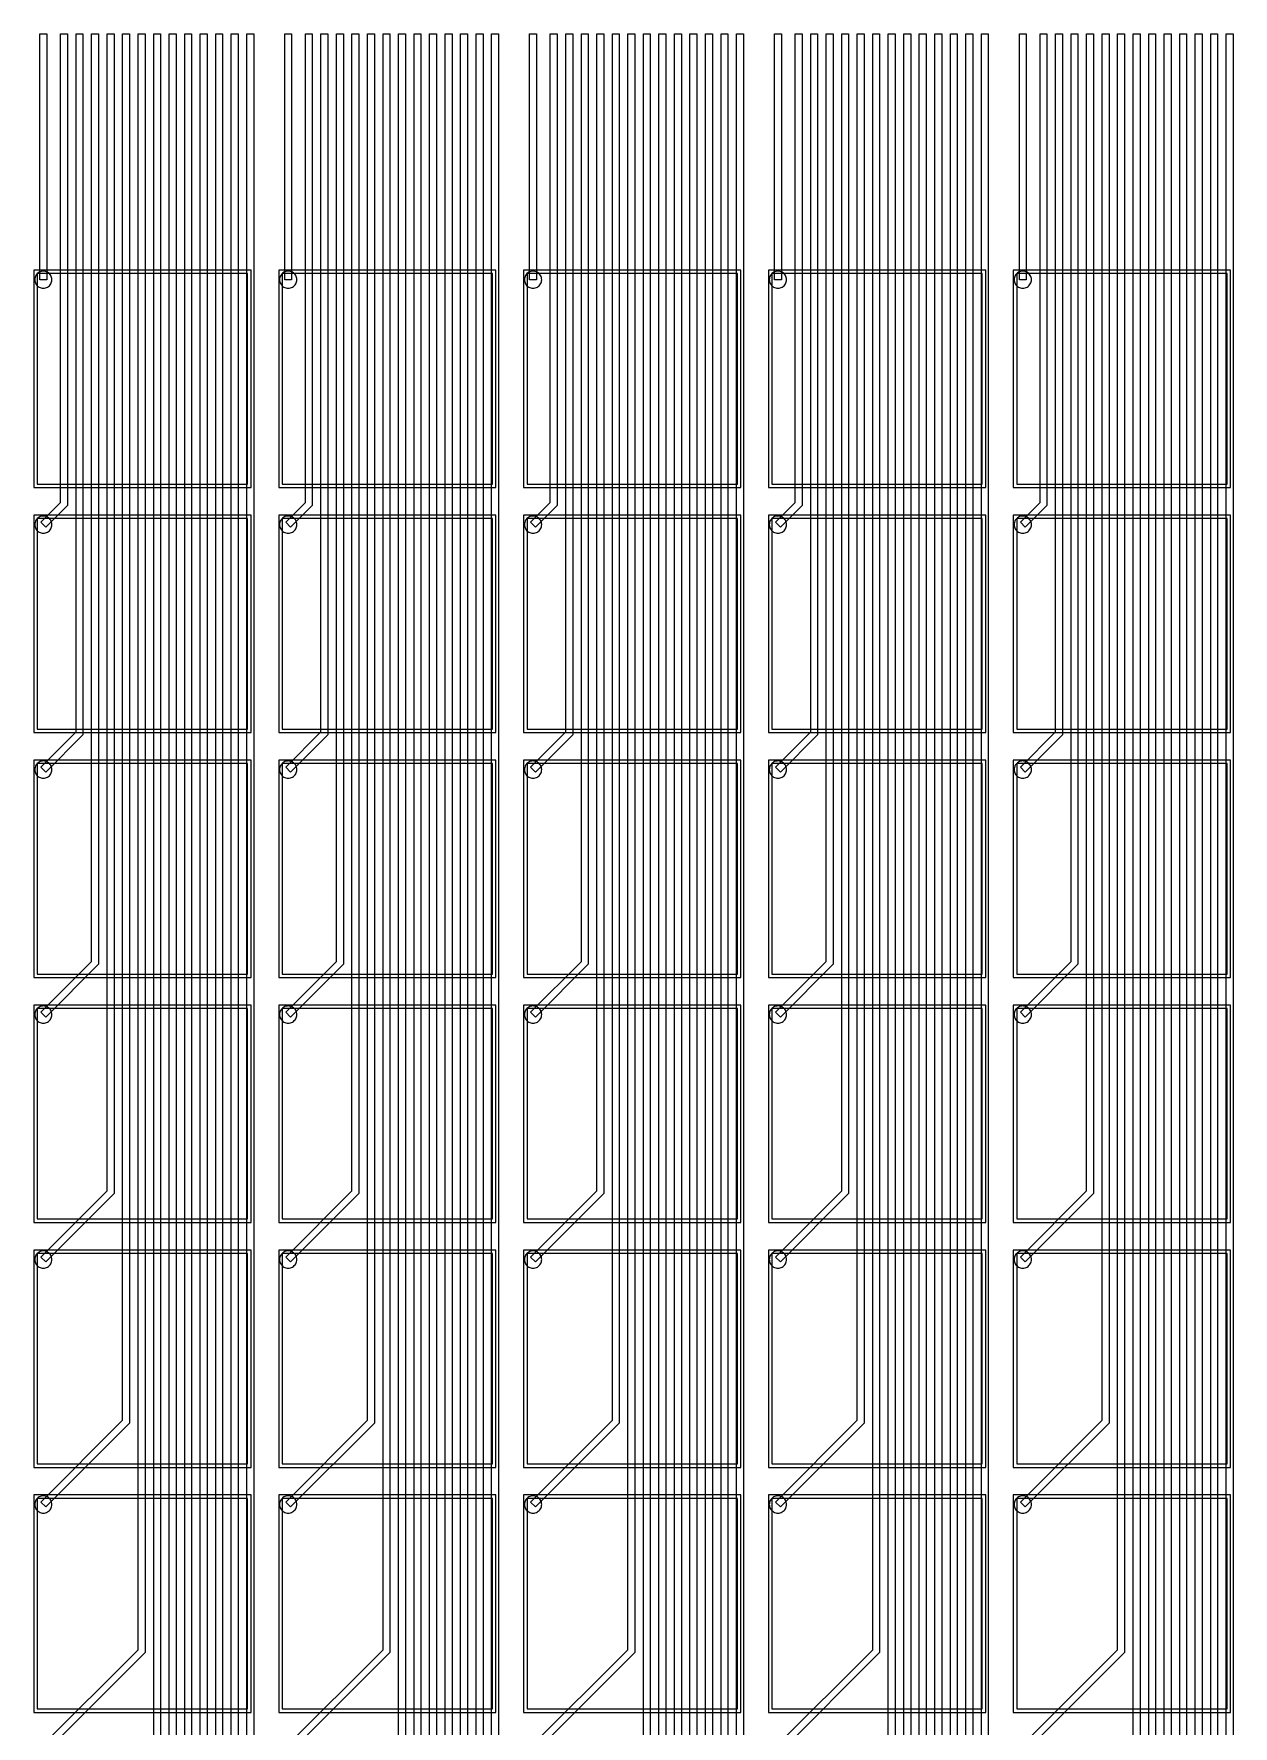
# Model space of a CAD drawing. Header units: metres. Extents: x -1210 to 4965, y 111 to 1966.
# Drawn here: x 355 to 702.8, y 1175 to 1665.5 of the extents above; entities that cross this region are included whole.
import ezdxf

# ---------------------------------------------------------------- set-up
doc = ezdxf.new("R2010")
doc.units = ezdxf.units.M
for name, color, linetype in [('Etching', 1, 'CONTINUOUS'), ('EtchingPad', 2, 'CONTINUOUS'), ('Metal1', 4, 'CONTINUOUS'), ('Metal2', 3, 'CONTINUOUS')]:
    doc.layers.add(name, color=color, linetype=linetype)

msp = doc.modelspace()

# ---------------------------------------------------------------- linework, layer by layer
at = {"layer": 'Etching'}
for points in [[(360.25, 1594.25), (360.23, 1594.58), (360.16, 1594.9), (360.06, 1595.21), (359.92, 1595.5), (359.73, 1595.77), (359.52, 1596.02), (359.27, 1596.23), (359, 1596.42), (358.71, 1596.56), (358.4, 1596.66), (358.08, 1596.73), (357.75, 1596.75), (357.42, 1596.73), (357.1, 1596.66), (356.79, 1596.56), (356.5, 1596.42), (356.23, 1596.23), (355.98, 1596.02), (355.77, 1595.77), (355.58, 1595.5), (355.44, 1595.21), (355.34, 1594.9), (355.27, 1594.58), (355.25, 1594.25), (355.27, 1593.92), (355.34, 1593.6), (355.44, 1593.29), (355.58, 1593), (355.77, 1592.73), (355.98, 1592.48), (356.23, 1592.27), (356.5, 1592.08), (356.79, 1591.94), (357.1, 1591.84), (357.42, 1591.77), (357.75, 1591.75), (358.08, 1591.77), (358.4, 1591.84), (358.71, 1591.94), (359, 1592.08), (359.27, 1592.27), (359.52, 1592.48), (359.73, 1592.73), (359.92, 1593), (360.06, 1593.29), (360.16, 1593.6), (360.23, 1593.92), (360.25, 1594.25)], [(431.25, 1594.25), (431.23, 1594.58), (431.16, 1594.9), (431.06, 1595.21), (430.92, 1595.5), (430.73, 1595.77), (430.52, 1596.02), (430.27, 1596.23), (430, 1596.42), (429.71, 1596.56), (429.4, 1596.66), (429.08, 1596.73), (428.75, 1596.75), (428.42, 1596.73), (428.1, 1596.66), (427.79, 1596.56), (427.5, 1596.42), (427.23, 1596.23), (426.98, 1596.02), (426.77, 1595.77), (426.58, 1595.5), (426.44, 1595.21), (426.34, 1594.9), (426.27, 1594.58), (426.25, 1594.25), (426.27, 1593.92), (426.34, 1593.6), (426.44, 1593.29), (426.58, 1593), (426.77, 1592.73), (426.98, 1592.48), (427.23, 1592.27), (427.5, 1592.08), (427.79, 1591.94), (428.1, 1591.84), (428.42, 1591.77), (428.75, 1591.75), (429.08, 1591.77), (429.4, 1591.84), (429.71, 1591.94), (430, 1592.08), (430.27, 1592.27), (430.52, 1592.48), (430.73, 1592.73), (430.92, 1593), (431.06, 1593.29), (431.16, 1593.6), (431.23, 1593.92), (431.25, 1594.25)], [(502.25, 1594.25), (502.23, 1594.58), (502.16, 1594.9), (502.06, 1595.21), (501.92, 1595.5), (501.73, 1595.77), (501.52, 1596.02), (501.27, 1596.23), (501, 1596.42), (500.71, 1596.56), (500.4, 1596.66), (500.08, 1596.73), (499.75, 1596.75), (499.42, 1596.73), (499.1, 1596.66), (498.79, 1596.56), (498.5, 1596.42), (498.23, 1596.23), (497.98, 1596.02), (497.77, 1595.77), (497.58, 1595.5), (497.44, 1595.21), (497.34, 1594.9), (497.27, 1594.58), (497.25, 1594.25), (497.27, 1593.92), (497.34, 1593.6), (497.44, 1593.29), (497.58, 1593), (497.77, 1592.73), (497.98, 1592.48), (498.23, 1592.27), (498.5, 1592.08), (498.79, 1591.94), (499.1, 1591.84), (499.42, 1591.77), (499.75, 1591.75), (500.08, 1591.77), (500.4, 1591.84), (500.71, 1591.94), (501, 1592.08), (501.27, 1592.27), (501.52, 1592.48), (501.73, 1592.73), (501.92, 1593), (502.06, 1593.29), (502.16, 1593.6), (502.23, 1593.92), (502.25, 1594.25)], [(573.25, 1594.25), (573.23, 1594.58), (573.16, 1594.9), (573.06, 1595.21), (572.92, 1595.5), (572.73, 1595.77), (572.52, 1596.02), (572.27, 1596.23), (572, 1596.42), (571.71, 1596.56), (571.4, 1596.66), (571.08, 1596.73), (570.75, 1596.75), (570.42, 1596.73), (570.1, 1596.66), (569.79, 1596.56), (569.5, 1596.42), (569.23, 1596.23), (568.98, 1596.02), (568.77, 1595.77), (568.58, 1595.5), (568.44, 1595.21), (568.34, 1594.9), (568.27, 1594.58), (568.25, 1594.25), (568.27, 1593.92), (568.34, 1593.6), (568.44, 1593.29), (568.58, 1593), (568.77, 1592.73), (568.98, 1592.48), (569.23, 1592.27), (569.5, 1592.08), (569.79, 1591.94), (570.1, 1591.84), (570.42, 1591.77), (570.75, 1591.75), (571.08, 1591.77), (571.4, 1591.84), (571.71, 1591.94), (572, 1592.08), (572.27, 1592.27), (572.52, 1592.48), (572.73, 1592.73), (572.92, 1593), (573.06, 1593.29), (573.16, 1593.6), (573.23, 1593.92), (573.25, 1594.25)], [(644.25, 1594.25), (644.23, 1594.58), (644.16, 1594.9), (644.06, 1595.21), (643.92, 1595.5), (643.73, 1595.77), (643.52, 1596.02), (643.27, 1596.23), (643, 1596.42), (642.71, 1596.56), (642.4, 1596.66), (642.08, 1596.73), (641.75, 1596.75), (641.42, 1596.73), (641.1, 1596.66), (640.79, 1596.56), (640.5, 1596.42), (640.23, 1596.23), (639.98, 1596.02), (639.77, 1595.77), (639.58, 1595.5), (639.44, 1595.21), (639.34, 1594.9), (639.27, 1594.58), (639.25, 1594.25), (639.27, 1593.92), (639.34, 1593.6), (639.44, 1593.29), (639.58, 1593), (639.77, 1592.73), (639.98, 1592.48), (640.23, 1592.27), (640.5, 1592.08), (640.79, 1591.94), (641.1, 1591.84), (641.42, 1591.77), (641.75, 1591.75), (642.08, 1591.77), (642.4, 1591.84), (642.71, 1591.94), (643, 1592.08), (643.27, 1592.27), (643.52, 1592.48), (643.73, 1592.73), (643.92, 1593), (644.06, 1593.29), (644.16, 1593.6), (644.23, 1593.92), (644.25, 1594.25)], [(360.25, 1523.25), (360.23, 1523.58), (360.16, 1523.9), (360.06, 1524.21), (359.92, 1524.5), (359.73, 1524.77), (359.52, 1525.02), (359.27, 1525.23), (359, 1525.42), (358.71, 1525.56), (358.4, 1525.66), (358.08, 1525.73), (357.75, 1525.75), (357.42, 1525.73), (357.1, 1525.66), (356.79, 1525.56), (356.5, 1525.42), (356.23, 1525.23), (355.98, 1525.02), (355.77, 1524.77), (355.58, 1524.5), (355.44, 1524.21), (355.34, 1523.9), (355.27, 1523.58), (355.25, 1523.25), (355.27, 1522.92), (355.34, 1522.6), (355.44, 1522.29), (355.58, 1522), (355.77, 1521.73), (355.98, 1521.48), (356.23, 1521.27), (356.5, 1521.08), (356.79, 1520.94), (357.1, 1520.84), (357.42, 1520.77), (357.75, 1520.75), (358.08, 1520.77), (358.4, 1520.84), (358.71, 1520.94), (359, 1521.08), (359.27, 1521.27), (359.52, 1521.48), (359.73, 1521.73), (359.92, 1522), (360.06, 1522.29), (360.16, 1522.6), (360.23, 1522.92), (360.25, 1523.25)], [(431.25, 1523.25), (431.23, 1523.58), (431.16, 1523.9), (431.06, 1524.21), (430.92, 1524.5), (430.73, 1524.77), (430.52, 1525.02), (430.27, 1525.23), (430, 1525.42), (429.71, 1525.56), (429.4, 1525.66), (429.08, 1525.73), (428.75, 1525.75), (428.42, 1525.73), (428.1, 1525.66), (427.79, 1525.56), (427.5, 1525.42), (427.23, 1525.23), (426.98, 1525.02), (426.77, 1524.77), (426.58, 1524.5), (426.44, 1524.21), (426.34, 1523.9), (426.27, 1523.58), (426.25, 1523.25), (426.27, 1522.92), (426.34, 1522.6), (426.44, 1522.29), (426.58, 1522), (426.77, 1521.73), (426.98, 1521.48), (427.23, 1521.27), (427.5, 1521.08), (427.79, 1520.94), (428.1, 1520.84), (428.42, 1520.77), (428.75, 1520.75), (429.08, 1520.77), (429.4, 1520.84), (429.71, 1520.94), (430, 1521.08), (430.27, 1521.27), (430.52, 1521.48), (430.73, 1521.73), (430.92, 1522), (431.06, 1522.29), (431.16, 1522.6), (431.23, 1522.92), (431.25, 1523.25)], [(502.25, 1523.25), (502.23, 1523.58), (502.16, 1523.9), (502.06, 1524.21), (501.92, 1524.5), (501.73, 1524.77), (501.52, 1525.02), (501.27, 1525.23), (501, 1525.42), (500.71, 1525.56), (500.4, 1525.66), (500.08, 1525.73), (499.75, 1525.75), (499.42, 1525.73), (499.1, 1525.66), (498.79, 1525.56), (498.5, 1525.42), (498.23, 1525.23), (497.98, 1525.02), (497.77, 1524.77), (497.58, 1524.5), (497.44, 1524.21), (497.34, 1523.9), (497.27, 1523.58), (497.25, 1523.25), (497.27, 1522.92), (497.34, 1522.6), (497.44, 1522.29), (497.58, 1522), (497.77, 1521.73), (497.98, 1521.48), (498.23, 1521.27), (498.5, 1521.08), (498.79, 1520.94), (499.1, 1520.84), (499.42, 1520.77), (499.75, 1520.75), (500.08, 1520.77), (500.4, 1520.84), (500.71, 1520.94), (501, 1521.08), (501.27, 1521.27), (501.52, 1521.48), (501.73, 1521.73), (501.92, 1522), (502.06, 1522.29), (502.16, 1522.6), (502.23, 1522.92), (502.25, 1523.25)], [(573.25, 1523.25), (573.23, 1523.58), (573.16, 1523.9), (573.06, 1524.21), (572.92, 1524.5), (572.73, 1524.77), (572.52, 1525.02), (572.27, 1525.23), (572, 1525.42), (571.71, 1525.56), (571.4, 1525.66), (571.08, 1525.73), (570.75, 1525.75), (570.42, 1525.73), (570.1, 1525.66), (569.79, 1525.56), (569.5, 1525.42), (569.23, 1525.23), (568.98, 1525.02), (568.77, 1524.77), (568.58, 1524.5), (568.44, 1524.21), (568.34, 1523.9), (568.27, 1523.58), (568.25, 1523.25), (568.27, 1522.92), (568.34, 1522.6), (568.44, 1522.29), (568.58, 1522), (568.77, 1521.73), (568.98, 1521.48), (569.23, 1521.27), (569.5, 1521.08), (569.79, 1520.94), (570.1, 1520.84), (570.42, 1520.77), (570.75, 1520.75), (571.08, 1520.77), (571.4, 1520.84), (571.71, 1520.94), (572, 1521.08), (572.27, 1521.27), (572.52, 1521.48), (572.73, 1521.73), (572.92, 1522), (573.06, 1522.29), (573.16, 1522.6), (573.23, 1522.92), (573.25, 1523.25)], [(644.25, 1523.25), (644.23, 1523.58), (644.16, 1523.9), (644.06, 1524.21), (643.92, 1524.5), (643.73, 1524.77), (643.52, 1525.02), (643.27, 1525.23), (643, 1525.42), (642.71, 1525.56), (642.4, 1525.66), (642.08, 1525.73), (641.75, 1525.75), (641.42, 1525.73), (641.1, 1525.66), (640.79, 1525.56), (640.5, 1525.42), (640.23, 1525.23), (639.98, 1525.02), (639.77, 1524.77), (639.58, 1524.5), (639.44, 1524.21), (639.34, 1523.9), (639.27, 1523.58), (639.25, 1523.25), (639.27, 1522.92), (639.34, 1522.6), (639.44, 1522.29), (639.58, 1522), (639.77, 1521.73), (639.98, 1521.48), (640.23, 1521.27), (640.5, 1521.08), (640.79, 1520.94), (641.1, 1520.84), (641.42, 1520.77), (641.75, 1520.75), (642.08, 1520.77), (642.4, 1520.84), (642.71, 1520.94), (643, 1521.08), (643.27, 1521.27), (643.52, 1521.48), (643.73, 1521.73), (643.92, 1522), (644.06, 1522.29), (644.16, 1522.6), (644.23, 1522.92), (644.25, 1523.25)], [(360.25, 1452.25), (360.23, 1452.58), (360.16, 1452.9), (360.06, 1453.21), (359.92, 1453.5), (359.73, 1453.77), (359.52, 1454.02), (359.27, 1454.23), (359, 1454.42), (358.71, 1454.56), (358.4, 1454.66), (358.08, 1454.73), (357.75, 1454.75), (357.42, 1454.73), (357.1, 1454.66), (356.79, 1454.56), (356.5, 1454.42), (356.23, 1454.23), (355.98, 1454.02), (355.77, 1453.77), (355.58, 1453.5), (355.44, 1453.21), (355.34, 1452.9), (355.27, 1452.58), (355.25, 1452.25), (355.27, 1451.92), (355.34, 1451.6), (355.44, 1451.29), (355.58, 1451), (355.77, 1450.73), (355.98, 1450.48), (356.23, 1450.27), (356.5, 1450.08), (356.79, 1449.94), (357.1, 1449.84), (357.42, 1449.77), (357.75, 1449.75), (358.08, 1449.77), (358.4, 1449.84), (358.71, 1449.94), (359, 1450.08), (359.27, 1450.27), (359.52, 1450.48), (359.73, 1450.73), (359.92, 1451), (360.06, 1451.29), (360.16, 1451.6), (360.23, 1451.92), (360.25, 1452.25)], [(431.25, 1452.25), (431.23, 1452.58), (431.16, 1452.9), (431.06, 1453.21), (430.92, 1453.5), (430.73, 1453.77), (430.52, 1454.02), (430.27, 1454.23), (430, 1454.42), (429.71, 1454.56), (429.4, 1454.66), (429.08, 1454.73), (428.75, 1454.75), (428.42, 1454.73), (428.1, 1454.66), (427.79, 1454.56), (427.5, 1454.42), (427.23, 1454.23), (426.98, 1454.02), (426.77, 1453.77), (426.58, 1453.5), (426.44, 1453.21), (426.34, 1452.9), (426.27, 1452.58), (426.25, 1452.25), (426.27, 1451.92), (426.34, 1451.6), (426.44, 1451.29), (426.58, 1451), (426.77, 1450.73), (426.98, 1450.48), (427.23, 1450.27), (427.5, 1450.08), (427.79, 1449.94), (428.1, 1449.84), (428.42, 1449.77), (428.75, 1449.75), (429.08, 1449.77), (429.4, 1449.84), (429.71, 1449.94), (430, 1450.08), (430.27, 1450.27), (430.52, 1450.48), (430.73, 1450.73), (430.92, 1451), (431.06, 1451.29), (431.16, 1451.6), (431.23, 1451.92), (431.25, 1452.25)], [(502.25, 1452.25), (502.23, 1452.58), (502.16, 1452.9), (502.06, 1453.21), (501.92, 1453.5), (501.73, 1453.77), (501.52, 1454.02), (501.27, 1454.23), (501, 1454.42), (500.71, 1454.56), (500.4, 1454.66), (500.08, 1454.73), (499.75, 1454.75), (499.42, 1454.73), (499.1, 1454.66), (498.79, 1454.56), (498.5, 1454.42), (498.23, 1454.23), (497.98, 1454.02), (497.77, 1453.77), (497.58, 1453.5), (497.44, 1453.21), (497.34, 1452.9), (497.27, 1452.58), (497.25, 1452.25), (497.27, 1451.92), (497.34, 1451.6), (497.44, 1451.29), (497.58, 1451), (497.77, 1450.73), (497.98, 1450.48), (498.23, 1450.27), (498.5, 1450.08), (498.79, 1449.94), (499.1, 1449.84), (499.42, 1449.77), (499.75, 1449.75), (500.08, 1449.77), (500.4, 1449.84), (500.71, 1449.94), (501, 1450.08), (501.27, 1450.27), (501.52, 1450.48), (501.73, 1450.73), (501.92, 1451), (502.06, 1451.29), (502.16, 1451.6), (502.23, 1451.92), (502.25, 1452.25)], [(573.25, 1452.25), (573.23, 1452.58), (573.16, 1452.9), (573.06, 1453.21), (572.92, 1453.5), (572.73, 1453.77), (572.52, 1454.02), (572.27, 1454.23), (572, 1454.42), (571.71, 1454.56), (571.4, 1454.66), (571.08, 1454.73), (570.75, 1454.75), (570.42, 1454.73), (570.1, 1454.66), (569.79, 1454.56), (569.5, 1454.42), (569.23, 1454.23), (568.98, 1454.02), (568.77, 1453.77), (568.58, 1453.5), (568.44, 1453.21), (568.34, 1452.9), (568.27, 1452.58), (568.25, 1452.25), (568.27, 1451.92), (568.34, 1451.6), (568.44, 1451.29), (568.58, 1451), (568.77, 1450.73), (568.98, 1450.48), (569.23, 1450.27), (569.5, 1450.08), (569.79, 1449.94), (570.1, 1449.84), (570.42, 1449.77), (570.75, 1449.75), (571.08, 1449.77), (571.4, 1449.84), (571.71, 1449.94), (572, 1450.08), (572.27, 1450.27), (572.52, 1450.48), (572.73, 1450.73), (572.92, 1451), (573.06, 1451.29), (573.16, 1451.6), (573.23, 1451.92), (573.25, 1452.25)], [(644.25, 1452.25), (644.23, 1452.58), (644.16, 1452.9), (644.06, 1453.21), (643.92, 1453.5), (643.73, 1453.77), (643.52, 1454.02), (643.27, 1454.23), (643, 1454.42), (642.71, 1454.56), (642.4, 1454.66), (642.08, 1454.73), (641.75, 1454.75), (641.42, 1454.73), (641.1, 1454.66), (640.79, 1454.56), (640.5, 1454.42), (640.23, 1454.23), (639.98, 1454.02), (639.77, 1453.77), (639.58, 1453.5), (639.44, 1453.21), (639.34, 1452.9), (639.27, 1452.58), (639.25, 1452.25), (639.27, 1451.92), (639.34, 1451.6), (639.44, 1451.29), (639.58, 1451), (639.77, 1450.73), (639.98, 1450.48), (640.23, 1450.27), (640.5, 1450.08), (640.79, 1449.94), (641.1, 1449.84), (641.42, 1449.77), (641.75, 1449.75), (642.08, 1449.77), (642.4, 1449.84), (642.71, 1449.94), (643, 1450.08), (643.27, 1450.27), (643.52, 1450.48), (643.73, 1450.73), (643.92, 1451), (644.06, 1451.29), (644.16, 1451.6), (644.23, 1451.92), (644.25, 1452.25)], [(360.25, 1381.25), (360.23, 1381.58), (360.16, 1381.9), (360.06, 1382.21), (359.92, 1382.5), (359.73, 1382.77), (359.52, 1383.02), (359.27, 1383.23), (359, 1383.42), (358.71, 1383.56), (358.4, 1383.66), (358.08, 1383.73), (357.75, 1383.75), (357.42, 1383.73), (357.1, 1383.66), (356.79, 1383.56), (356.5, 1383.42), (356.23, 1383.23), (355.98, 1383.02), (355.77, 1382.77), (355.58, 1382.5), (355.44, 1382.21), (355.34, 1381.9), (355.27, 1381.58), (355.25, 1381.25), (355.27, 1380.92), (355.34, 1380.6), (355.44, 1380.29), (355.58, 1380), (355.77, 1379.73), (355.98, 1379.48), (356.23, 1379.27), (356.5, 1379.08), (356.79, 1378.94), (357.1, 1378.84), (357.42, 1378.77), (357.75, 1378.75), (358.08, 1378.77), (358.4, 1378.84), (358.71, 1378.94), (359, 1379.08), (359.27, 1379.27), (359.52, 1379.48), (359.73, 1379.73), (359.92, 1380), (360.06, 1380.29), (360.16, 1380.6), (360.23, 1380.92), (360.25, 1381.25)], [(431.25, 1381.25), (431.23, 1381.58), (431.16, 1381.9), (431.06, 1382.21), (430.92, 1382.5), (430.73, 1382.77), (430.52, 1383.02), (430.27, 1383.23), (430, 1383.42), (429.71, 1383.56), (429.4, 1383.66), (429.08, 1383.73), (428.75, 1383.75), (428.42, 1383.73), (428.1, 1383.66), (427.79, 1383.56), (427.5, 1383.42), (427.23, 1383.23), (426.98, 1383.02), (426.77, 1382.77), (426.58, 1382.5), (426.44, 1382.21), (426.34, 1381.9), (426.27, 1381.58), (426.25, 1381.25), (426.27, 1380.92), (426.34, 1380.6), (426.44, 1380.29), (426.58, 1380), (426.77, 1379.73), (426.98, 1379.48), (427.23, 1379.27), (427.5, 1379.08), (427.79, 1378.94), (428.1, 1378.84), (428.42, 1378.77), (428.75, 1378.75), (429.08, 1378.77), (429.4, 1378.84), (429.71, 1378.94), (430, 1379.08), (430.27, 1379.27), (430.52, 1379.48), (430.73, 1379.73), (430.92, 1380), (431.06, 1380.29), (431.16, 1380.6), (431.23, 1380.92), (431.25, 1381.25)], [(502.25, 1381.25), (502.23, 1381.58), (502.16, 1381.9), (502.06, 1382.21), (501.92, 1382.5), (501.73, 1382.77), (501.52, 1383.02), (501.27, 1383.23), (501, 1383.42), (500.71, 1383.56), (500.4, 1383.66), (500.08, 1383.73), (499.75, 1383.75), (499.42, 1383.73), (499.1, 1383.66), (498.79, 1383.56), (498.5, 1383.42), (498.23, 1383.23), (497.98, 1383.02), (497.77, 1382.77), (497.58, 1382.5), (497.44, 1382.21), (497.34, 1381.9), (497.27, 1381.58), (497.25, 1381.25), (497.27, 1380.92), (497.34, 1380.6), (497.44, 1380.29), (497.58, 1380), (497.77, 1379.73), (497.98, 1379.48), (498.23, 1379.27), (498.5, 1379.08), (498.79, 1378.94), (499.1, 1378.84), (499.42, 1378.77), (499.75, 1378.75), (500.08, 1378.77), (500.4, 1378.84), (500.71, 1378.94), (501, 1379.08), (501.27, 1379.27), (501.52, 1379.48), (501.73, 1379.73), (501.92, 1380), (502.06, 1380.29), (502.16, 1380.6), (502.23, 1380.92), (502.25, 1381.25)], [(573.25, 1381.25), (573.23, 1381.58), (573.16, 1381.9), (573.06, 1382.21), (572.92, 1382.5), (572.73, 1382.77), (572.52, 1383.02), (572.27, 1383.23), (572, 1383.42), (571.71, 1383.56), (571.4, 1383.66), (571.08, 1383.73), (570.75, 1383.75), (570.42, 1383.73), (570.1, 1383.66), (569.79, 1383.56), (569.5, 1383.42), (569.23, 1383.23), (568.98, 1383.02), (568.77, 1382.77), (568.58, 1382.5), (568.44, 1382.21), (568.34, 1381.9), (568.27, 1381.58), (568.25, 1381.25), (568.27, 1380.92), (568.34, 1380.6), (568.44, 1380.29), (568.58, 1380), (568.77, 1379.73), (568.98, 1379.48), (569.23, 1379.27), (569.5, 1379.08), (569.79, 1378.94), (570.1, 1378.84), (570.42, 1378.77), (570.75, 1378.75), (571.08, 1378.77), (571.4, 1378.84), (571.71, 1378.94), (572, 1379.08), (572.27, 1379.27), (572.52, 1379.48), (572.73, 1379.73), (572.92, 1380), (573.06, 1380.29), (573.16, 1380.6), (573.23, 1380.92), (573.25, 1381.25)], [(644.25, 1381.25), (644.23, 1381.58), (644.16, 1381.9), (644.06, 1382.21), (643.92, 1382.5), (643.73, 1382.77), (643.52, 1383.02), (643.27, 1383.23), (643, 1383.42), (642.71, 1383.56), (642.4, 1383.66), (642.08, 1383.73), (641.75, 1383.75), (641.42, 1383.73), (641.1, 1383.66), (640.79, 1383.56), (640.5, 1383.42), (640.23, 1383.23), (639.98, 1383.02), (639.77, 1382.77), (639.58, 1382.5), (639.44, 1382.21), (639.34, 1381.9), (639.27, 1381.58), (639.25, 1381.25), (639.27, 1380.92), (639.34, 1380.6), (639.44, 1380.29), (639.58, 1380), (639.77, 1379.73), (639.98, 1379.48), (640.23, 1379.27), (640.5, 1379.08), (640.79, 1378.94), (641.1, 1378.84), (641.42, 1378.77), (641.75, 1378.75), (642.08, 1378.77), (642.4, 1378.84), (642.71, 1378.94), (643, 1379.08), (643.27, 1379.27), (643.52, 1379.48), (643.73, 1379.73), (643.92, 1380), (644.06, 1380.29), (644.16, 1380.6), (644.23, 1380.92), (644.25, 1381.25)], [(360.25, 1310.25), (360.23, 1310.58), (360.16, 1310.9), (360.06, 1311.21), (359.92, 1311.5), (359.73, 1311.77), (359.52, 1312.02), (359.27, 1312.23), (359, 1312.42), (358.71, 1312.56), (358.4, 1312.66), (358.08, 1312.73), (357.75, 1312.75), (357.42, 1312.73), (357.1, 1312.66), (356.79, 1312.56), (356.5, 1312.42), (356.23, 1312.23), (355.98, 1312.02), (355.77, 1311.77), (355.58, 1311.5), (355.44, 1311.21), (355.34, 1310.9), (355.27, 1310.58), (355.25, 1310.25), (355.27, 1309.92), (355.34, 1309.6), (355.44, 1309.29), (355.58, 1309), (355.77, 1308.73), (355.98, 1308.48), (356.23, 1308.27), (356.5, 1308.08), (356.79, 1307.94), (357.1, 1307.84), (357.42, 1307.77), (357.75, 1307.75), (358.08, 1307.77), (358.4, 1307.84), (358.71, 1307.94), (359, 1308.08), (359.27, 1308.27), (359.52, 1308.48), (359.73, 1308.73), (359.92, 1309), (360.06, 1309.29), (360.16, 1309.6), (360.23, 1309.92), (360.25, 1310.25)], [(431.25, 1310.25), (431.23, 1310.58), (431.16, 1310.9), (431.06, 1311.21), (430.92, 1311.5), (430.73, 1311.77), (430.52, 1312.02), (430.27, 1312.23), (430, 1312.42), (429.71, 1312.56), (429.4, 1312.66), (429.08, 1312.73), (428.75, 1312.75), (428.42, 1312.73), (428.1, 1312.66), (427.79, 1312.56), (427.5, 1312.42), (427.23, 1312.23), (426.98, 1312.02), (426.77, 1311.77), (426.58, 1311.5), (426.44, 1311.21), (426.34, 1310.9), (426.27, 1310.58), (426.25, 1310.25), (426.27, 1309.92), (426.34, 1309.6), (426.44, 1309.29), (426.58, 1309), (426.77, 1308.73), (426.98, 1308.48), (427.23, 1308.27), (427.5, 1308.08), (427.79, 1307.94), (428.1, 1307.84), (428.42, 1307.77), (428.75, 1307.75), (429.08, 1307.77), (429.4, 1307.84), (429.71, 1307.94), (430, 1308.08), (430.27, 1308.27), (430.52, 1308.48), (430.73, 1308.73), (430.92, 1309), (431.06, 1309.29), (431.16, 1309.6), (431.23, 1309.92), (431.25, 1310.25)], [(502.25, 1310.25), (502.23, 1310.58), (502.16, 1310.9), (502.06, 1311.21), (501.92, 1311.5), (501.73, 1311.77), (501.52, 1312.02), (501.27, 1312.23), (501, 1312.42), (500.71, 1312.56), (500.4, 1312.66), (500.08, 1312.73), (499.75, 1312.75), (499.42, 1312.73), (499.1, 1312.66), (498.79, 1312.56), (498.5, 1312.42), (498.23, 1312.23), (497.98, 1312.02), (497.77, 1311.77), (497.58, 1311.5), (497.44, 1311.21), (497.34, 1310.9), (497.27, 1310.58), (497.25, 1310.25), (497.27, 1309.92), (497.34, 1309.6), (497.44, 1309.29), (497.58, 1309), (497.77, 1308.73), (497.98, 1308.48), (498.23, 1308.27), (498.5, 1308.08), (498.79, 1307.94), (499.1, 1307.84), (499.42, 1307.77), (499.75, 1307.75), (500.08, 1307.77), (500.4, 1307.84), (500.71, 1307.94), (501, 1308.08), (501.27, 1308.27), (501.52, 1308.48), (501.73, 1308.73), (501.92, 1309), (502.06, 1309.29), (502.16, 1309.6), (502.23, 1309.92), (502.25, 1310.25)], [(573.25, 1310.25), (573.23, 1310.58), (573.16, 1310.9), (573.06, 1311.21), (572.92, 1311.5), (572.73, 1311.77), (572.52, 1312.02), (572.27, 1312.23), (572, 1312.42), (571.71, 1312.56), (571.4, 1312.66), (571.08, 1312.73), (570.75, 1312.75), (570.42, 1312.73), (570.1, 1312.66), (569.79, 1312.56), (569.5, 1312.42), (569.23, 1312.23), (568.98, 1312.02), (568.77, 1311.77), (568.58, 1311.5), (568.44, 1311.21), (568.34, 1310.9), (568.27, 1310.58), (568.25, 1310.25), (568.27, 1309.92), (568.34, 1309.6), (568.44, 1309.29), (568.58, 1309), (568.77, 1308.73), (568.98, 1308.48), (569.23, 1308.27), (569.5, 1308.08), (569.79, 1307.94), (570.1, 1307.84), (570.42, 1307.77), (570.75, 1307.75), (571.08, 1307.77), (571.4, 1307.84), (571.71, 1307.94), (572, 1308.08), (572.27, 1308.27), (572.52, 1308.48), (572.73, 1308.73), (572.92, 1309), (573.06, 1309.29), (573.16, 1309.6), (573.23, 1309.92), (573.25, 1310.25)], [(644.25, 1310.25), (644.23, 1310.58), (644.16, 1310.9), (644.06, 1311.21), (643.92, 1311.5), (643.73, 1311.77), (643.52, 1312.02), (643.27, 1312.23), (643, 1312.42), (642.71, 1312.56), (642.4, 1312.66), (642.08, 1312.73), (641.75, 1312.75), (641.42, 1312.73), (641.1, 1312.66), (640.79, 1312.56), (640.5, 1312.42), (640.23, 1312.23), (639.98, 1312.02), (639.77, 1311.77), (639.58, 1311.5), (639.44, 1311.21), (639.34, 1310.9), (639.27, 1310.58), (639.25, 1310.25), (639.27, 1309.92), (639.34, 1309.6), (639.44, 1309.29), (639.58, 1309), (639.77, 1308.73), (639.98, 1308.48), (640.23, 1308.27), (640.5, 1308.08), (640.79, 1307.94), (641.1, 1307.84), (641.42, 1307.77), (641.75, 1307.75), (642.08, 1307.77), (642.4, 1307.84), (642.71, 1307.94), (643, 1308.08), (643.27, 1308.27), (643.52, 1308.48), (643.73, 1308.73), (643.92, 1309), (644.06, 1309.29), (644.16, 1309.6), (644.23, 1309.92), (644.25, 1310.25)], [(360.25, 1239.25), (360.23, 1239.58), (360.16, 1239.9), (360.06, 1240.21), (359.92, 1240.5), (359.73, 1240.77), (359.52, 1241.02), (359.27, 1241.23), (359, 1241.42), (358.71, 1241.56), (358.4, 1241.66), (358.08, 1241.73), (357.75, 1241.75), (357.42, 1241.73), (357.1, 1241.66), (356.79, 1241.56), (356.5, 1241.42), (356.23, 1241.23), (355.98, 1241.02), (355.77, 1240.77), (355.58, 1240.5), (355.44, 1240.21), (355.34, 1239.9), (355.27, 1239.58), (355.25, 1239.25), (355.27, 1238.92), (355.34, 1238.6), (355.44, 1238.29), (355.58, 1238), (355.77, 1237.73), (355.98, 1237.48), (356.23, 1237.27), (356.5, 1237.08), (356.79, 1236.94), (357.1, 1236.84), (357.42, 1236.77), (357.75, 1236.75), (358.08, 1236.77), (358.4, 1236.84), (358.71, 1236.94), (359, 1237.08), (359.27, 1237.27), (359.52, 1237.48), (359.73, 1237.73), (359.92, 1238), (360.06, 1238.29), (360.16, 1238.6), (360.23, 1238.92), (360.25, 1239.25)], [(431.25, 1239.25), (431.23, 1239.58), (431.16, 1239.9), (431.06, 1240.21), (430.92, 1240.5), (430.73, 1240.77), (430.52, 1241.02), (430.27, 1241.23), (430, 1241.42), (429.71, 1241.56), (429.4, 1241.66), (429.08, 1241.73), (428.75, 1241.75), (428.42, 1241.73), (428.1, 1241.66), (427.79, 1241.56), (427.5, 1241.42), (427.23, 1241.23), (426.98, 1241.02), (426.77, 1240.77), (426.58, 1240.5), (426.44, 1240.21), (426.34, 1239.9), (426.27, 1239.58), (426.25, 1239.25), (426.27, 1238.92), (426.34, 1238.6), (426.44, 1238.29), (426.58, 1238), (426.77, 1237.73), (426.98, 1237.48), (427.23, 1237.27), (427.5, 1237.08), (427.79, 1236.94), (428.1, 1236.84), (428.42, 1236.77), (428.75, 1236.75), (429.08, 1236.77), (429.4, 1236.84), (429.71, 1236.94), (430, 1237.08), (430.27, 1237.27), (430.52, 1237.48), (430.73, 1237.73), (430.92, 1238), (431.06, 1238.29), (431.16, 1238.6), (431.23, 1238.92), (431.25, 1239.25)], [(502.25, 1239.25), (502.23, 1239.58), (502.16, 1239.9), (502.06, 1240.21), (501.92, 1240.5), (501.73, 1240.77), (501.52, 1241.02), (501.27, 1241.23), (501, 1241.42), (500.71, 1241.56), (500.4, 1241.66), (500.08, 1241.73), (499.75, 1241.75), (499.42, 1241.73), (499.1, 1241.66), (498.79, 1241.56), (498.5, 1241.42), (498.23, 1241.23), (497.98, 1241.02), (497.77, 1240.77), (497.58, 1240.5), (497.44, 1240.21), (497.34, 1239.9), (497.27, 1239.58), (497.25, 1239.25), (497.27, 1238.92), (497.34, 1238.6), (497.44, 1238.29), (497.58, 1238), (497.77, 1237.73), (497.98, 1237.48), (498.23, 1237.27), (498.5, 1237.08), (498.79, 1236.94), (499.1, 1236.84), (499.42, 1236.77), (499.75, 1236.75), (500.08, 1236.77), (500.4, 1236.84), (500.71, 1236.94), (501, 1237.08), (501.27, 1237.27), (501.52, 1237.48), (501.73, 1237.73), (501.92, 1238), (502.06, 1238.29), (502.16, 1238.6), (502.23, 1238.92), (502.25, 1239.25)], [(573.25, 1239.25), (573.23, 1239.58), (573.16, 1239.9), (573.06, 1240.21), (572.92, 1240.5), (572.73, 1240.77), (572.52, 1241.02), (572.27, 1241.23), (572, 1241.42), (571.71, 1241.56), (571.4, 1241.66), (571.08, 1241.73), (570.75, 1241.75), (570.42, 1241.73), (570.1, 1241.66), (569.79, 1241.56), (569.5, 1241.42), (569.23, 1241.23), (568.98, 1241.02), (568.77, 1240.77), (568.58, 1240.5), (568.44, 1240.21), (568.34, 1239.9), (568.27, 1239.58), (568.25, 1239.25), (568.27, 1238.92), (568.34, 1238.6), (568.44, 1238.29), (568.58, 1238), (568.77, 1237.73), (568.98, 1237.48), (569.23, 1237.27), (569.5, 1237.08), (569.79, 1236.94), (570.1, 1236.84), (570.42, 1236.77), (570.75, 1236.75), (571.08, 1236.77), (571.4, 1236.84), (571.71, 1236.94), (572, 1237.08), (572.27, 1237.27), (572.52, 1237.48), (572.73, 1237.73), (572.92, 1238), (573.06, 1238.29), (573.16, 1238.6), (573.23, 1238.92), (573.25, 1239.25)], [(644.25, 1239.25), (644.23, 1239.58), (644.16, 1239.9), (644.06, 1240.21), (643.92, 1240.5), (643.73, 1240.77), (643.52, 1241.02), (643.27, 1241.23), (643, 1241.42), (642.71, 1241.56), (642.4, 1241.66), (642.08, 1241.73), (641.75, 1241.75), (641.42, 1241.73), (641.1, 1241.66), (640.79, 1241.56), (640.5, 1241.42), (640.23, 1241.23), (639.98, 1241.02), (639.77, 1240.77), (639.58, 1240.5), (639.44, 1240.21), (639.34, 1239.9), (639.27, 1239.58), (639.25, 1239.25), (639.27, 1238.92), (639.34, 1238.6), (639.44, 1238.29), (639.58, 1238), (639.77, 1237.73), (639.98, 1237.48), (640.23, 1237.27), (640.5, 1237.08), (640.79, 1236.94), (641.1, 1236.84), (641.42, 1236.77), (641.75, 1236.75), (642.08, 1236.77), (642.4, 1236.84), (642.71, 1236.94), (643, 1237.08), (643.27, 1237.27), (643.52, 1237.48), (643.73, 1237.73), (643.92, 1238), (644.06, 1238.29), (644.16, 1238.6), (644.23, 1238.92), (644.25, 1239.25)]]:
    msp.add_lwpolyline(points, close=True, dxfattribs=at)
at = {"layer": 'EtchingPad'}
for points in [[(356, 1535), (417, 1535), (417, 1596), (356, 1596), (356, 1535)], [(427, 1535), (488, 1535), (488, 1596), (427, 1596), (427, 1535)], [(498, 1535), (559, 1535), (559, 1596), (498, 1596), (498, 1535)], [(569, 1535), (630, 1535), (630, 1596), (569, 1596), (569, 1535)], [(640, 1535), (701, 1535), (701, 1596), (640, 1596), (640, 1535)], [(356, 1464), (417, 1464), (417, 1525), (356, 1525), (356, 1464)], [(427, 1464), (488, 1464), (488, 1525), (427, 1525), (427, 1464)], [(498, 1464), (559, 1464), (559, 1525), (498, 1525), (498, 1464)], [(569, 1464), (630, 1464), (630, 1525), (569, 1525), (569, 1464)], [(640, 1464), (701, 1464), (701, 1525), (640, 1525), (640, 1464)], [(356, 1393), (417, 1393), (417, 1454), (356, 1454), (356, 1393)], [(427, 1393), (488, 1393), (488, 1454), (427, 1454), (427, 1393)], [(498, 1393), (559, 1393), (559, 1454), (498, 1454), (498, 1393)], [(569, 1393), (630, 1393), (630, 1454), (569, 1454), (569, 1393)], [(640, 1393), (701, 1393), (701, 1454), (640, 1454), (640, 1393)], [(356, 1322), (417, 1322), (417, 1383), (356, 1383), (356, 1322)], [(427, 1322), (488, 1322), (488, 1383), (427, 1383), (427, 1322)], [(498, 1322), (559, 1322), (559, 1383), (498, 1383), (498, 1322)], [(569, 1322), (630, 1322), (630, 1383), (569, 1383), (569, 1322)], [(640, 1322), (701, 1322), (701, 1383), (640, 1383), (640, 1322)], [(356, 1251), (417, 1251), (417, 1312), (356, 1312), (356, 1251)], [(427, 1251), (488, 1251), (488, 1312), (427, 1312), (427, 1251)], [(498, 1251), (559, 1251), (559, 1312), (498, 1312), (498, 1251)], [(569, 1251), (630, 1251), (630, 1312), (569, 1312), (569, 1251)], [(640, 1251), (701, 1251), (701, 1312), (640, 1312), (640, 1251)], [(356, 1180), (417, 1180), (417, 1241), (356, 1241), (356, 1180)], [(427, 1180), (488, 1180), (488, 1241), (427, 1241), (427, 1180)], [(498, 1180), (559, 1180), (559, 1241), (498, 1241), (498, 1180)], [(569, 1180), (630, 1180), (630, 1241), (569, 1241), (569, 1180)], [(640, 1180), (701, 1180), (701, 1241), (640, 1241), (640, 1180)]]:
    msp.add_lwpolyline(points, close=True, dxfattribs=at)
at = {"layer": 'Metal1'}
for points in [[(358.75, 1665.5), (358.75, 1594.25), (356.75, 1594.25), (356.75, 1665.5)], [(418.75, 1665.5), (418.75, 730.84), (358.46, 670.54), (357.04, 671.96), (416.75, 731.66), (416.75, 1665.5)], [(414.25, 1665.5), (414.25, 797.34), (358.46, 741.54), (357.04, 742.96), (412.25, 798.16), (412.25, 1665.5)], [(409.75, 1665.5), (409.75, 863.84), (358.46, 812.54), (357.04, 813.96), (407.75, 864.66), (407.75, 1665.5)], [(405.25, 1665.5), (405.25, 930.34), (358.46, 883.54), (357.04, 884.96), (403.25, 931.16), (403.25, 1665.5)], [(400.75, 1665.5), (400.75, 996.84), (358.46, 954.54), (357.04, 955.96), (398.75, 997.66), (398.75, 1665.5)], [(396.25, 1665.5), (396.25, 1063.34), (358.46, 1025.54), (357.04, 1026.96), (394.25, 1064.16), (394.25, 1665.5)], [(391.75, 1665.5), (391.75, 1129.84), (358.46, 1096.54), (357.04, 1097.96), (389.75, 1130.66), (389.75, 1665.5)], [(387.25, 1665.5), (387.25, 1196.34), (358.46, 1167.54), (357.04, 1168.96), (385.25, 1197.16), (385.25, 1665.5)], [(382.75, 1665.5), (382.75, 1262.84), (358.46, 1238.54), (357.04, 1239.96), (380.75, 1263.66), (380.75, 1665.5)], [(378.25, 1665.5), (378.25, 1329.34), (358.46, 1309.54), (357.04, 1310.96), (376.25, 1330.16), (376.25, 1665.5)], [(373.75, 1665.5), (373.75, 1395.84), (358.46, 1380.54), (357.04, 1381.96), (371.75, 1396.66), (371.75, 1665.5)], [(369.25, 1665.5), (369.25, 1462.34), (358.46, 1451.54), (357.04, 1452.96), (367.25, 1463.16), (367.25, 1665.5)], [(364.75, 1665.5), (364.75, 1528.84), (358.46, 1522.54), (357.04, 1523.96), (362.75, 1529.66), (362.75, 1665.5)], [(429.75, 1665.5), (429.75, 1594.25), (427.75, 1594.25), (427.75, 1665.5)], [(489.75, 1665.5), (489.75, 730.84), (429.46, 670.54), (428.04, 671.96), (487.75, 731.66), (487.75, 1665.5)], [(485.25, 1665.5), (485.25, 797.34), (429.46, 741.54), (428.04, 742.96), (483.25, 798.16), (483.25, 1665.5)], [(480.75, 1665.5), (480.75, 863.84), (429.46, 812.54), (428.04, 813.96), (478.75, 864.66), (478.75, 1665.5)], [(476.25, 1665.5), (476.25, 930.34), (429.46, 883.54), (428.04, 884.96), (474.25, 931.16), (474.25, 1665.5)], [(471.75, 1665.5), (471.75, 996.84), (429.46, 954.54), (428.04, 955.96), (469.75, 997.66), (469.75, 1665.5)], [(467.25, 1665.5), (467.25, 1063.34), (429.46, 1025.54), (428.04, 1026.96), (465.25, 1064.16), (465.25, 1665.5)], [(462.75, 1665.5), (462.75, 1129.84), (429.46, 1096.54), (428.04, 1097.96), (460.75, 1130.66), (460.75, 1665.5)], [(458.25, 1665.5), (458.25, 1196.34), (429.46, 1167.54), (428.04, 1168.96), (456.25, 1197.16), (456.25, 1665.5)], [(453.75, 1665.5), (453.75, 1262.84), (429.46, 1238.54), (428.04, 1239.96), (451.75, 1263.66), (451.75, 1665.5)], [(449.25, 1665.5), (449.25, 1329.34), (429.46, 1309.54), (428.04, 1310.96), (447.25, 1330.16), (447.25, 1665.5)], [(444.75, 1665.5), (444.75, 1395.84), (429.46, 1380.54), (428.04, 1381.96), (442.75, 1396.66), (442.75, 1665.5)], [(440.25, 1665.5), (440.25, 1462.34), (429.46, 1451.54), (428.04, 1452.96), (438.25, 1463.16), (438.25, 1665.5)], [(435.75, 1665.5), (435.75, 1528.84), (429.46, 1522.54), (428.04, 1523.96), (433.75, 1529.66), (433.75, 1665.5)], [(500.75, 1665.5), (500.75, 1594.25), (498.75, 1594.25), (498.75, 1665.5)], [(560.75, 1665.5), (560.75, 730.84), (500.46, 670.54), (499.04, 671.96), (558.75, 731.66), (558.75, 1665.5)], [(556.25, 1665.5), (556.25, 797.34), (500.46, 741.54), (499.04, 742.96), (554.25, 798.16), (554.25, 1665.5)], [(551.75, 1665.5), (551.75, 863.84), (500.46, 812.54), (499.04, 813.96), (549.75, 864.66), (549.75, 1665.5)], [(547.25, 1665.5), (547.25, 930.34), (500.46, 883.54), (499.04, 884.96), (545.25, 931.16), (545.25, 1665.5)], [(542.75, 1665.5), (542.75, 996.84), (500.46, 954.54), (499.04, 955.96), (540.75, 997.66), (540.75, 1665.5)], [(538.25, 1665.5), (538.25, 1063.34), (500.46, 1025.54), (499.04, 1026.96), (536.25, 1064.16), (536.25, 1665.5)], [(533.75, 1665.5), (533.75, 1129.84), (500.46, 1096.54), (499.04, 1097.96), (531.75, 1130.66), (531.75, 1665.5)], [(529.25, 1665.5), (529.25, 1196.34), (500.46, 1167.54), (499.04, 1168.96), (527.25, 1197.16), (527.25, 1665.5)], [(524.75, 1665.5), (524.75, 1262.84), (500.46, 1238.54), (499.04, 1239.96), (522.75, 1263.66), (522.75, 1665.5)], [(520.25, 1665.5), (520.25, 1329.34), (500.46, 1309.54), (499.04, 1310.96), (518.25, 1330.16), (518.25, 1665.5)], [(515.75, 1665.5), (515.75, 1395.84), (500.46, 1380.54), (499.04, 1381.96), (513.75, 1396.66), (513.75, 1665.5)], [(511.25, 1665.5), (511.25, 1462.34), (500.46, 1451.54), (499.04, 1452.96), (509.25, 1463.16), (509.25, 1665.5)], [(506.75, 1665.5), (506.75, 1528.84), (500.46, 1522.54), (499.04, 1523.96), (504.75, 1529.66), (504.75, 1665.5)], [(571.75, 1665.5), (571.75, 1594.25), (569.75, 1594.25), (569.75, 1665.5)], [(631.75, 1665.5), (631.75, 730.84), (571.46, 670.54), (570.04, 671.96), (629.75, 731.66), (629.75, 1665.5)], [(627.25, 1665.5), (627.25, 797.34), (571.46, 741.54), (570.04, 742.96), (625.25, 798.16), (625.25, 1665.5)], [(622.75, 1665.5), (622.75, 863.84), (571.46, 812.54), (570.04, 813.96), (620.75, 864.66), (620.75, 1665.5)], [(618.25, 1665.5), (618.25, 930.34), (571.46, 883.54), (570.04, 884.96), (616.25, 931.16), (616.25, 1665.5)], [(613.75, 1665.5), (613.75, 996.84), (571.46, 954.54), (570.04, 955.96), (611.75, 997.66), (611.75, 1665.5)], [(609.25, 1665.5), (609.25, 1063.34), (571.46, 1025.54), (570.04, 1026.96), (607.25, 1064.16), (607.25, 1665.5)], [(604.75, 1665.5), (604.75, 1129.84), (571.46, 1096.54), (570.04, 1097.96), (602.75, 1130.66), (602.75, 1665.5)], [(600.25, 1665.5), (600.25, 1196.34), (571.46, 1167.54), (570.04, 1168.96), (598.25, 1197.16), (598.25, 1665.5)], [(595.75, 1665.5), (595.75, 1262.84), (571.46, 1238.54), (570.04, 1239.96), (593.75, 1263.66), (593.75, 1665.5)], [(591.25, 1665.5), (591.25, 1329.34), (571.46, 1309.54), (570.04, 1310.96), (589.25, 1330.16), (589.25, 1665.5)], [(586.75, 1665.5), (586.75, 1395.84), (571.46, 1380.54), (570.04, 1381.96), (584.75, 1396.66), (584.75, 1665.5)], [(582.25, 1665.5), (582.25, 1462.34), (571.46, 1451.54), (570.04, 1452.96), (580.25, 1463.16), (580.25, 1665.5)], [(577.75, 1665.5), (577.75, 1528.84), (571.46, 1522.54), (570.04, 1523.96), (575.75, 1529.66), (575.75, 1665.5)], [(642.75, 1665.5), (642.75, 1594.25), (640.75, 1594.25), (640.75, 1665.5)], [(702.75, 1665.5), (702.75, 730.84), (642.46, 670.54), (641.04, 671.96), (700.75, 731.66), (700.75, 1665.5)], [(698.25, 1665.5), (698.25, 797.34), (642.46, 741.54), (641.04, 742.96), (696.25, 798.16), (696.25, 1665.5)], [(693.75, 1665.5), (693.75, 863.84), (642.46, 812.54), (641.04, 813.96), (691.75, 864.66), (691.75, 1665.5)], [(689.25, 1665.5), (689.25, 930.34), (642.46, 883.54), (641.04, 884.96), (687.25, 931.16), (687.25, 1665.5)], [(684.75, 1665.5), (684.75, 996.84), (642.46, 954.54), (641.04, 955.96), (682.75, 997.66), (682.75, 1665.5)], [(680.25, 1665.5), (680.25, 1063.34), (642.46, 1025.54), (641.04, 1026.96), (678.25, 1064.16), (678.25, 1665.5)], [(675.75, 1665.5), (675.75, 1129.84), (642.46, 1096.54), (641.04, 1097.96), (673.75, 1130.66), (673.75, 1665.5)], [(671.25, 1665.5), (671.25, 1196.34), (642.46, 1167.54), (641.04, 1168.96), (669.25, 1197.16), (669.25, 1665.5)], [(666.75, 1665.5), (666.75, 1262.84), (642.46, 1238.54), (641.04, 1239.96), (664.75, 1263.66), (664.75, 1665.5)], [(662.25, 1665.5), (662.25, 1329.34), (642.46, 1309.54), (641.04, 1310.96), (660.25, 1330.16), (660.25, 1665.5)], [(657.75, 1665.5), (657.75, 1395.84), (642.46, 1380.54), (641.04, 1381.96), (655.75, 1396.66), (655.75, 1665.5)], [(653.25, 1665.5), (653.25, 1462.34), (642.46, 1451.54), (641.04, 1452.96), (651.25, 1463.16), (651.25, 1665.5)], [(648.75, 1665.5), (648.75, 1528.84), (642.46, 1522.54), (641.04, 1523.96), (646.75, 1529.66), (646.75, 1665.5)]]:
    msp.add_lwpolyline(points, close=True, dxfattribs=at)
at = {"layer": 'Metal2'}
for points in [[(355, 1534), (418, 1534), (418, 1597), (355, 1597), (355, 1534)], [(426, 1534), (489, 1534), (489, 1597), (426, 1597), (426, 1534)], [(497, 1534), (560, 1534), (560, 1597), (497, 1597), (497, 1534)], [(568, 1534), (631, 1534), (631, 1597), (568, 1597), (568, 1534)], [(639, 1534), (702, 1534), (702, 1597), (639, 1597), (639, 1534)], [(355, 1463), (418, 1463), (418, 1526), (355, 1526), (355, 1463)], [(426, 1463), (489, 1463), (489, 1526), (426, 1526), (426, 1463)], [(497, 1463), (560, 1463), (560, 1526), (497, 1526), (497, 1463)], [(568, 1463), (631, 1463), (631, 1526), (568, 1526), (568, 1463)], [(639, 1463), (702, 1463), (702, 1526), (639, 1526), (639, 1463)], [(355, 1392), (418, 1392), (418, 1455), (355, 1455), (355, 1392)], [(426, 1392), (489, 1392), (489, 1455), (426, 1455), (426, 1392)], [(497, 1392), (560, 1392), (560, 1455), (497, 1455), (497, 1392)], [(568, 1392), (631, 1392), (631, 1455), (568, 1455), (568, 1392)], [(639, 1392), (702, 1392), (702, 1455), (639, 1455), (639, 1392)], [(355, 1321), (418, 1321), (418, 1384), (355, 1384), (355, 1321)], [(426, 1321), (489, 1321), (489, 1384), (426, 1384), (426, 1321)], [(497, 1321), (560, 1321), (560, 1384), (497, 1384), (497, 1321)], [(568, 1321), (631, 1321), (631, 1384), (568, 1384), (568, 1321)], [(639, 1321), (702, 1321), (702, 1384), (639, 1384), (639, 1321)], [(355, 1250), (418, 1250), (418, 1313), (355, 1313), (355, 1250)], [(426, 1250), (489, 1250), (489, 1313), (426, 1313), (426, 1250)], [(497, 1250), (560, 1250), (560, 1313), (497, 1313), (497, 1250)], [(568, 1250), (631, 1250), (631, 1313), (568, 1313), (568, 1250)], [(639, 1250), (702, 1250), (702, 1313), (639, 1313), (639, 1250)], [(355, 1179), (418, 1179), (418, 1242), (355, 1242), (355, 1179)], [(426, 1179), (489, 1179), (489, 1242), (426, 1242), (426, 1179)], [(497, 1179), (560, 1179), (560, 1242), (497, 1242), (497, 1179)], [(568, 1179), (631, 1179), (631, 1242), (568, 1242), (568, 1179)], [(639, 1179), (702, 1179), (702, 1242), (639, 1242), (639, 1179)]]:
    msp.add_lwpolyline(points, close=True, dxfattribs=at)

doc.saveas('drawing.dxf')
